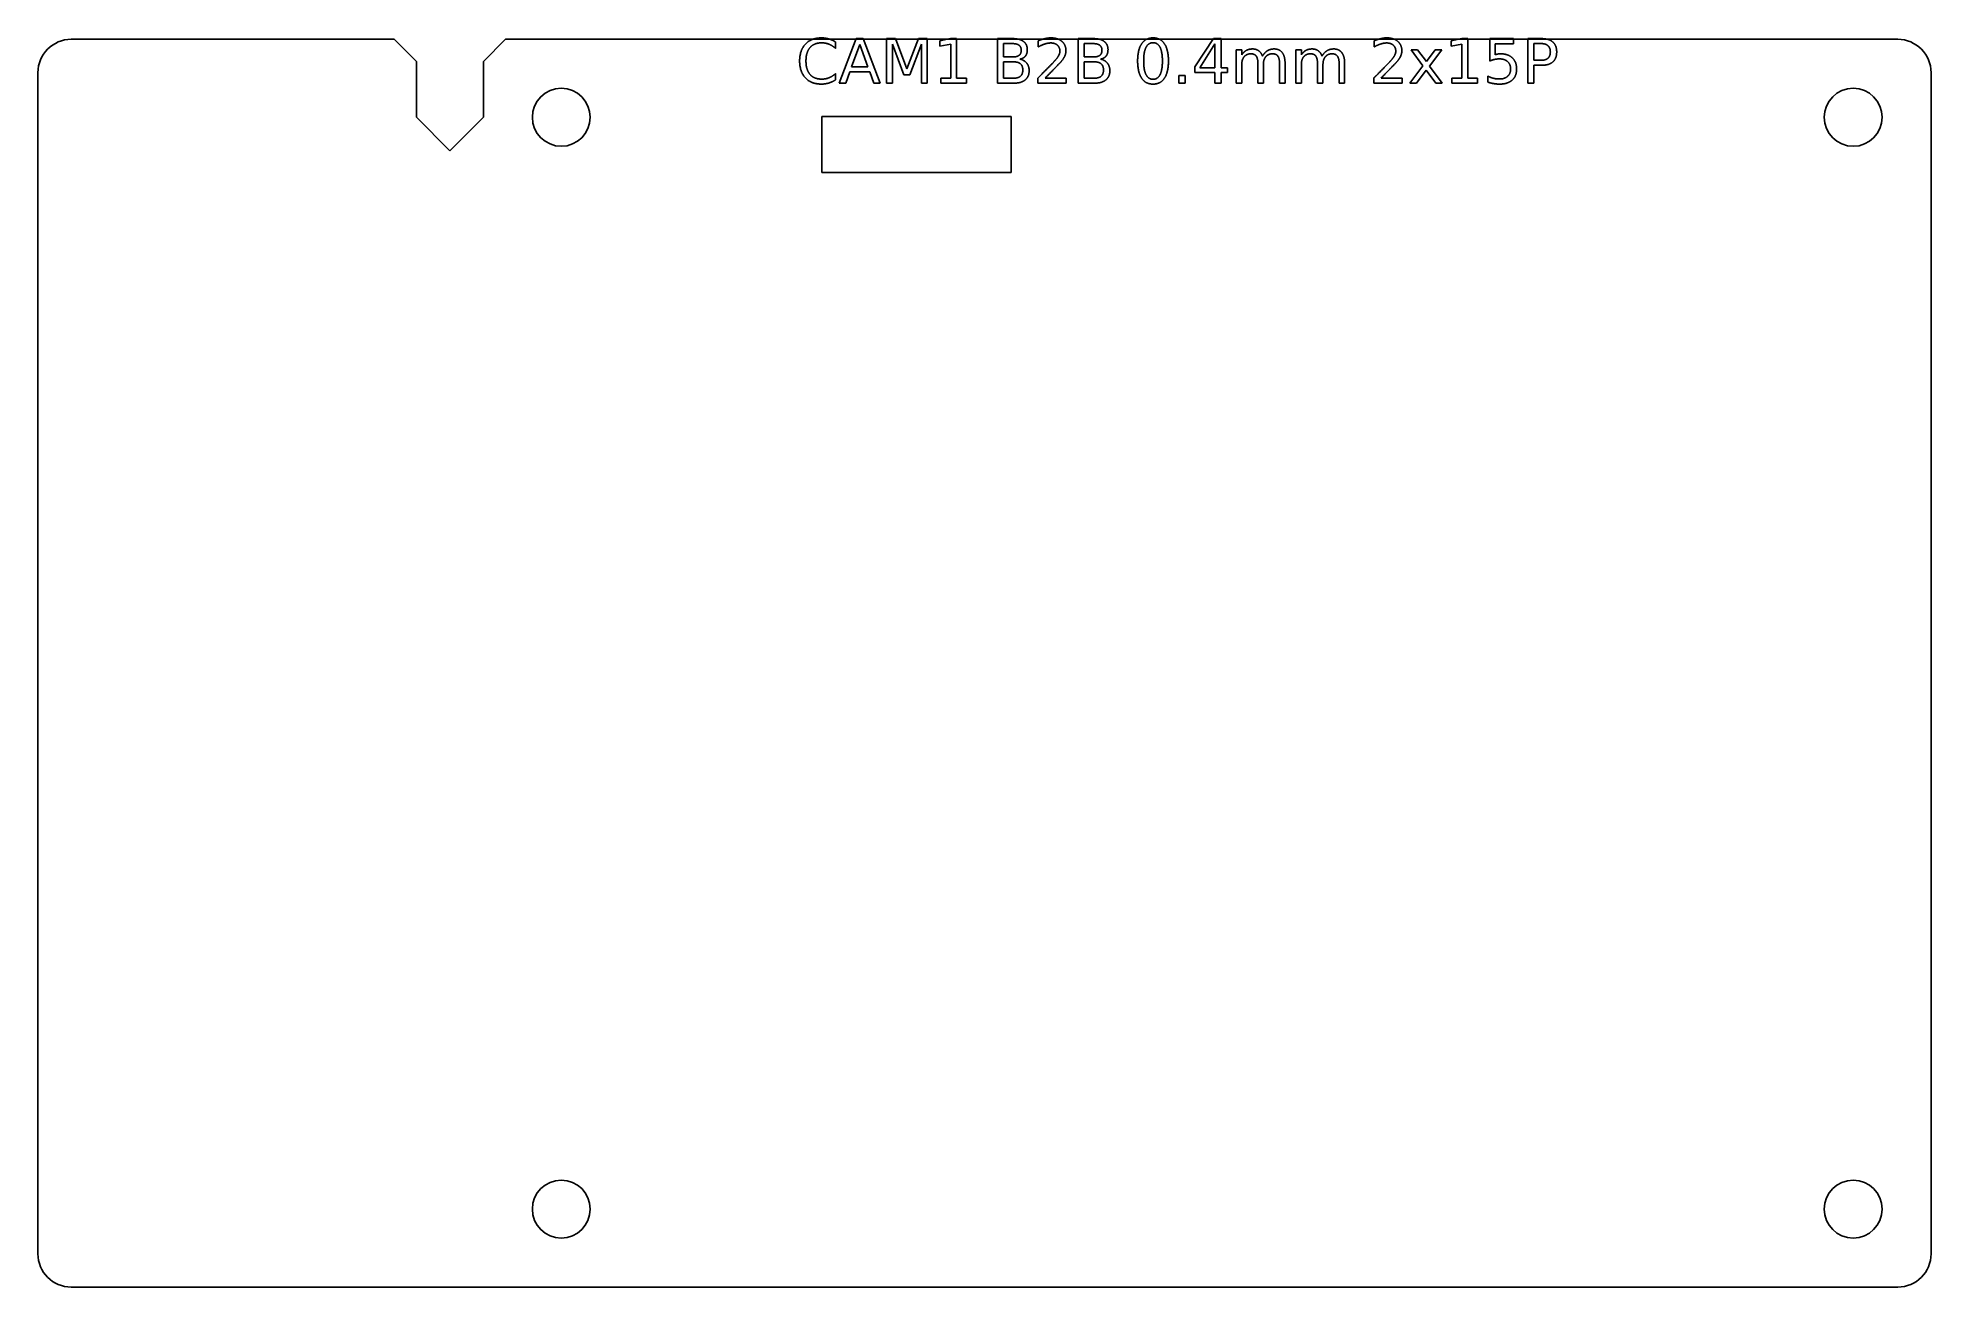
# Model space of a CAD drawing. Header units: millimetres. Extents: x 0 to 85, y 0 to 56.1.
import ezdxf

# ---------------------------------------------------------------- set-up
doc = ezdxf.new("R2010")
doc.units = ezdxf.units.MM
for name, color, linetype in [('ANNO_CAM1_BODY', 7, 'CONTINUOUS'), ('BOARD_OUTLINE', 7, 'CONTINUOUS'), ('ShapeString', 7, 'CONTINUOUS')]:
    doc.layers.add(name, color=color, linetype=linetype)

msp = doc.modelspace()

# ---------------------------------------------------------------- linework, layer by layer
at = {"layer": 'ANNO_CAM1_BODY'}
for p, q in [((43.7, 52.53), (35.2, 52.53)), ((35.2, 52.53), (35.2, 50.03)), ((43.7, 50.03), (43.7, 52.53)), ((35.2, 50.03), (43.7, 50.03))]:
    msp.add_line(p, q, dxfattribs=at)
at = {"layer": 'BOARD_OUTLINE'}
for p, q in [((1.5, 56, 1), (16, 56, 1)), ((17, 55, 1), (16, 56, 1)), ((21, 56, 1), (20, 55, 1)), ((21, 56, 1), (83.5, 56, 1)), ((0, 1.5, 1), (0, 54.5, 1)), ((17, 52.5, 1), (17, 55, 1)), ((20, 55, 1), (20, 52.5, 1)), ((85, 1.5, 1), (85, 54.5, 1)), ((18.5, 51, 1), (17, 52.5, 1)), ((20, 52.5, 1), (18.5, 51, 1)), ((1.5, 0, 1), (83.5, 0, 1))]:
    msp.add_line(p, q, dxfattribs=at)
for centre in [(23.5, 52.5, 1), (81.5, 52.5, 1), (23.5, 3.5, 1), (81.5, 3.5, 1)]:
    msp.add_circle(centre, 1.3, dxfattribs=at)
for centre, start, end in [((1.5, 54.5, 1), 90, 180), ((83.5, 54.5, 1), 0, 90), ((1.5, 1.5, 1), 180, -90), ((83.5, 1.5, 1), -90, 0)]:
    msp.add_arc(centre, 1.5, start, end, dxfattribs=at)
at = {"layer": 'ShapeString'}
for p, q in [((35.813, 55.876), (35.813, 55.59)), ((35.982, 54.03), (36.745, 56.03)), ((36.898, 55.763), (36.531, 54.767)), ((36.745, 56.03), (37.052, 56.03)), ((37.266, 54.767), (36.898, 55.763)), ((37.052, 56.03), (37.814, 54.03)), ((38.104, 56.03), (38.507, 56.03)), ((38.104, 54.03), (38.104, 56.03)), ((38.366, 55.786), (38.366, 54.03)), ((38.882, 54.413), (38.366, 55.786)), ((38.507, 56.03), (39.017, 54.668)), ((39.017, 54.668), (39.53, 56.03)), ((39.669, 55.786), (39.154, 54.413)), ((39.53, 56.03), (39.933, 56.03)), ((39.669, 54.03), (39.669, 55.786)), ((39.933, 56.03), (39.933, 54.03)), ((40.502, 55.933), (40.98, 56.03)), ((40.502, 55.687), (40.502, 55.933)), ((40.982, 55.784), (40.502, 55.687)), ((40.98, 56.03), (41.25, 56.03)), ((40.982, 54.259), (40.982, 55.784)), ((41.25, 56.03), (41.25, 54.259)), ((43.087, 56.03), (43.778, 56.03)), ((43.087, 54.03), (43.087, 56.03)), ((43.357, 55.807), (43.357, 55.207)), ((43.758, 55.807), (43.357, 55.807)), ((44.912, 55.659), (44.912, 55.933)), ((46.709, 56.03), (47.401, 56.03)), ((46.709, 54.03), (46.709, 56.03)), ((46.98, 55.807), (46.98, 55.207)), ((47.38, 55.807), (46.98, 55.807)), ((51.946, 54.765), (52.777, 56.03)), ((52.848, 55.794), (52.165, 54.727)), ((52.777, 56.03), (53.118, 56.03)), ((52.848, 54.727), (52.848, 55.794)), ((53.118, 56.03), (53.118, 54.727)), ((53.804, 55.533), (54.051, 55.533)), ((53.804, 54.03), (53.804, 55.533)), ((54.051, 55.533), (54.051, 55.299)), ((56.478, 55.533), (56.726, 55.533)), ((56.478, 54.03), (56.478, 55.533)), ((56.726, 55.533), (56.726, 55.299)), ((59.992, 55.659), (59.992, 55.933)), ((61.649, 55.533), (61.939, 55.533)), ((62.182, 54.816), (61.649, 55.533)), ((61.939, 55.533), (62.337, 54.998)), ((62.337, 54.998), (62.735, 55.533)), ((63.026, 55.533), (62.483, 54.802)), ((62.735, 55.533), (63.026, 55.533)), ((63.444, 55.933), (63.923, 56.03)), ((63.444, 55.687), (63.444, 55.933)), ((63.925, 55.784), (63.444, 55.687)), ((63.923, 56.03), (64.193, 56.03)), ((63.925, 54.259), (63.925, 55.784)), ((64.193, 56.03), (64.193, 54.259)), ((65.182, 56.03), (66.244, 56.03)), ((65.182, 55.024), (65.182, 56.03)), ((65.43, 55.801), (65.43, 55.31)), ((66.244, 55.801), (65.43, 55.801)), ((66.244, 56.03), (66.244, 55.801)), ((66.898, 56.03), (67.509, 56.03)), ((66.898, 54.03), (66.898, 56.03)), ((67.169, 55.807), (67.169, 55.059)), ((67.509, 55.807), (67.169, 55.807)), ((35.813, 54.464), (35.813, 54.184)), ((36.449, 54.544), (36.267, 54.03)), ((37.35, 54.544), (36.449, 54.544)), ((36.531, 54.767), (37.266, 54.767)), ((37.533, 54.03), (37.35, 54.544)), ((39.154, 54.413), (38.882, 54.413)), ((43.357, 55.207), (43.758, 55.207)), ((43.357, 54.99), (43.357, 54.253)), ((43.791, 54.99), (43.357, 54.99)), ((46.98, 55.207), (47.38, 55.207)), ((46.98, 54.99), (46.98, 54.253)), ((47.414, 54.99), (46.98, 54.99)), ((51.946, 54.504), (51.946, 54.765)), ((52.848, 54.504), (51.946, 54.504)), ((52.165, 54.727), (52.848, 54.727)), ((52.848, 54.03), (52.848, 54.504)), ((53.118, 54.727), (53.403, 54.727)), ((53.118, 54.504), (53.118, 54.03)), ((53.403, 54.504), (53.118, 54.504)), ((53.403, 54.727), (53.403, 54.504)), ((54.051, 54.879), (54.051, 54.03)), ((54.775, 54.03), (54.775, 54.928)), ((55.022, 54.879), (55.022, 54.03)), ((55.746, 54.03), (55.746, 54.928)), ((55.993, 54.937), (55.993, 54.03)), ((56.726, 54.879), (56.726, 54.03)), ((57.449, 54.03), (57.449, 54.928)), ((57.697, 54.879), (57.697, 54.03)), ((58.42, 54.03), (58.42, 54.928)), ((58.668, 54.937), (58.668, 54.03)), ((61.599, 54.03), (62.182, 54.816)), ((62.327, 54.62), (61.89, 54.03)), ((62.763, 54.03), (62.327, 54.62)), ((62.483, 54.802), (63.054, 54.03)), ((67.169, 55.059), (67.509, 55.059)), ((67.169, 54.836), (67.169, 54.03)), ((67.509, 54.836), (67.169, 54.836)), ((36.267, 54.03), (35.982, 54.03)), ((37.814, 54.03), (37.533, 54.03)), ((38.366, 54.03), (38.104, 54.03)), ((39.933, 54.03), (39.669, 54.03)), ((40.54, 54.259), (40.982, 54.259)), ((40.54, 54.03), (40.54, 54.259)), ((41.692, 54.03), (40.54, 54.03)), ((41.25, 54.259), (41.692, 54.259)), ((41.692, 54.259), (41.692, 54.03)), ((43.804, 54.03), (43.087, 54.03)), ((43.357, 54.253), (43.791, 54.253)), ((44.898, 54.03), (44.898, 54.259)), ((46.168, 54.03), (44.898, 54.03)), ((45.224, 54.259), (46.168, 54.259)), ((46.168, 54.259), (46.168, 54.03)), ((47.427, 54.03), (46.709, 54.03)), ((46.98, 54.253), (47.414, 54.253)), ((51.231, 54.373), (51.513, 54.373)), ((51.231, 54.03), (51.231, 54.373)), ((51.513, 54.03), (51.231, 54.03)), ((51.513, 54.373), (51.513, 54.03)), ((53.118, 54.03), (52.848, 54.03)), ((54.051, 54.03), (53.804, 54.03)), ((55.022, 54.03), (54.775, 54.03)), ((55.993, 54.03), (55.746, 54.03)), ((56.726, 54.03), (56.478, 54.03)), ((57.697, 54.03), (57.449, 54.03)), ((58.668, 54.03), (58.42, 54.03)), ((59.978, 54.03), (59.978, 54.259)), ((61.248, 54.03), (59.978, 54.03)), ((60.304, 54.259), (61.248, 54.259)), ((61.248, 54.259), (61.248, 54.03)), ((61.89, 54.03), (61.599, 54.03)), ((63.054, 54.03), (62.763, 54.03)), ((63.483, 54.259), (63.925, 54.259)), ((63.483, 54.03), (63.483, 54.259)), ((64.635, 54.03), (63.483, 54.03)), ((64.193, 54.259), (64.635, 54.259)), ((64.635, 54.259), (64.635, 54.03)), ((65.098, 54.076), (65.098, 54.35)), ((67.169, 54.03), (66.898, 54.03))]:
    msp.add_line(p, q, dxfattribs=at)
for points in [[(34.2, 55.027), (34.2, 55.509), (34.461, 55.786)], [(34.461, 55.786), (34.722, 56.064), (35.176, 56.064)], [(34.667, 55.632), (34.485, 55.423), (34.485, 55.027)], [(35.192, 55.841), (34.85, 55.841), (34.667, 55.632)], [(35.176, 56.064), (35.356, 56.064), (35.514, 56.017)], [(35.521, 55.779), (35.367, 55.841), (35.192, 55.841)], [(35.514, 56.017), (35.673, 55.97), (35.813, 55.876)], [(35.813, 55.59), (35.676, 55.716), (35.521, 55.779)], [(44.053, 55.732), (43.956, 55.807), (43.758, 55.807)], [(43.758, 55.207), (43.956, 55.207), (44.053, 55.281)], [(43.778, 56.03), (44.087, 56.03), (44.254, 55.902)], [(44.15, 55.507), (44.15, 55.658), (44.053, 55.732)], [(44.053, 55.281), (44.15, 55.355), (44.15, 55.507)], [(44.254, 55.902), (44.422, 55.774), (44.422, 55.538)], [(44.422, 55.538), (44.422, 55.355), (44.336, 55.247)], [(44.912, 55.933), (45.075, 55.998), (45.217, 56.031)], [(45.214, 55.792), (45.072, 55.748), (44.912, 55.659)], [(45.482, 55.836), (45.355, 55.836), (45.214, 55.792)], [(45.217, 56.031), (45.359, 56.064), (45.477, 56.064)], [(45.477, 56.064), (45.788, 56.064), (45.972, 55.909)], [(45.773, 55.735), (45.662, 55.836), (45.482, 55.836)], [(45.652, 55.031), (45.782, 55.177), (45.834, 55.278)], [(45.885, 55.476), (45.885, 55.635), (45.773, 55.735)], [(45.834, 55.278), (45.885, 55.379), (45.885, 55.476)], [(46.111, 55.261), (46.065, 55.151), (45.943, 55.001)], [(45.972, 55.909), (46.157, 55.754), (46.157, 55.494)], [(46.157, 55.494), (46.157, 55.371), (46.111, 55.261)], [(47.676, 55.732), (47.579, 55.807), (47.38, 55.807)], [(47.38, 55.207), (47.579, 55.207), (47.676, 55.281)], [(47.401, 56.03), (47.71, 56.03), (47.877, 55.902)], [(47.773, 55.507), (47.773, 55.658), (47.676, 55.732)], [(47.676, 55.281), (47.773, 55.355), (47.773, 55.507)], [(47.877, 55.902), (48.045, 55.774), (48.045, 55.538)], [(48.045, 55.538), (48.045, 55.355), (47.959, 55.247)], [(49.375, 55.027), (49.375, 55.533), (49.553, 55.798)], [(49.553, 55.798), (49.73, 56.064), (50.066, 56.064)], [(49.752, 55.642), (49.647, 55.438), (49.647, 55.027)], [(50.066, 55.847), (49.858, 55.847), (49.752, 55.642)], [(50.066, 56.064), (50.403, 56.064), (50.58, 55.798)], [(50.382, 55.642), (50.277, 55.847), (50.066, 55.847)], [(50.487, 55.027), (50.487, 55.438), (50.382, 55.642)], [(50.58, 55.798), (50.758, 55.533), (50.758, 55.027)], [(54.051, 55.299), (54.136, 55.436), (54.254, 55.502)], [(54.463, 55.35), (54.274, 55.35), (54.163, 55.223)], [(54.254, 55.502), (54.372, 55.567), (54.534, 55.567)], [(54.698, 55.247), (54.622, 55.35), (54.463, 55.35)], [(54.534, 55.567), (54.697, 55.567), (54.811, 55.484)], [(54.811, 55.484), (54.926, 55.401), (54.981, 55.244)], [(54.981, 55.244), (55.073, 55.409), (55.202, 55.488)], [(55.436, 55.35), (55.245, 55.35), (55.134, 55.224)], [(55.202, 55.488), (55.33, 55.567), (55.505, 55.567)], [(55.669, 55.246), (55.593, 55.35), (55.436, 55.35)], [(55.505, 55.567), (55.739, 55.567), (55.866, 55.403)], [(55.866, 55.403), (55.993, 55.239), (55.993, 54.937)], [(56.726, 55.299), (56.81, 55.436), (56.928, 55.502)], [(57.137, 55.35), (56.948, 55.35), (56.837, 55.223)], [(56.928, 55.502), (57.046, 55.567), (57.208, 55.567)], [(57.373, 55.247), (57.296, 55.35), (57.137, 55.35)], [(57.208, 55.567), (57.371, 55.567), (57.486, 55.484)], [(57.486, 55.484), (57.6, 55.401), (57.655, 55.244)], [(57.655, 55.244), (57.748, 55.409), (57.876, 55.488)], [(58.111, 55.35), (57.919, 55.35), (57.808, 55.224)], [(57.876, 55.488), (58.005, 55.567), (58.179, 55.567)], [(58.344, 55.246), (58.267, 55.35), (58.111, 55.35)], [(58.179, 55.567), (58.413, 55.567), (58.54, 55.403)], [(58.54, 55.403), (58.668, 55.239), (58.668, 54.937)], [(59.992, 55.933), (60.155, 55.998), (60.297, 56.031)], [(60.294, 55.792), (60.152, 55.748), (59.992, 55.659)], [(60.562, 55.836), (60.435, 55.836), (60.294, 55.792)], [(60.297, 56.031), (60.439, 56.064), (60.557, 56.064)], [(60.557, 56.064), (60.868, 56.064), (61.052, 55.909)], [(60.853, 55.735), (60.742, 55.836), (60.562, 55.836)], [(60.732, 55.031), (60.862, 55.177), (60.914, 55.278)], [(60.965, 55.476), (60.965, 55.635), (60.853, 55.735)], [(60.914, 55.278), (60.965, 55.379), (60.965, 55.476)], [(61.191, 55.261), (61.145, 55.151), (61.023, 55.001)], [(61.052, 55.909), (61.237, 55.754), (61.237, 55.494)], [(61.237, 55.494), (61.237, 55.371), (61.191, 55.261)], [(65.43, 55.31), (65.489, 55.33), (65.548, 55.34)], [(65.548, 55.34), (65.607, 55.35), (65.665, 55.35)], [(65.665, 55.35), (66, 55.35), (66.196, 55.167)], [(67.509, 56.03), (67.845, 56.03), (68.017, 55.878)], [(67.801, 55.71), (67.698, 55.807), (67.509, 55.807)], [(67.904, 55.433), (67.904, 55.612), (67.801, 55.71)], [(67.801, 55.156), (67.904, 55.253), (67.904, 55.433)], [(68.017, 55.878), (68.189, 55.726), (68.189, 55.433)], [(68.189, 55.433), (68.189, 55.138), (68.017, 54.987)], [(34.461, 54.268), (34.2, 54.546), (34.2, 55.027)], [(34.485, 55.027), (34.485, 54.632), (34.667, 54.422)], [(34.667, 54.422), (34.85, 54.213), (35.192, 54.213)], [(35.521, 54.275), (35.676, 54.338), (35.813, 54.464)], [(44.114, 54.9), (44.009, 54.99), (43.791, 54.99)], [(44.336, 55.247), (44.25, 55.138), (44.084, 55.112)], [(44.084, 55.112), (44.284, 55.069), (44.394, 54.932)], [(44.22, 54.622), (44.22, 54.811), (44.114, 54.9)], [(44.114, 54.344), (44.22, 54.435), (44.22, 54.622)], [(44.505, 54.592), (44.505, 54.323), (44.323, 54.176)], [(44.394, 54.932), (44.505, 54.796), (44.505, 54.592)], [(44.898, 54.259), (45.052, 54.418), (45.318, 54.686)], [(45.73, 54.777), (45.551, 54.592), (45.224, 54.259)], [(45.318, 54.686), (45.584, 54.954), (45.652, 55.031)], [(45.943, 55.001), (45.909, 54.962), (45.73, 54.777)], [(47.737, 54.9), (47.632, 54.99), (47.414, 54.99)], [(47.959, 55.247), (47.873, 55.138), (47.707, 55.112)], [(47.707, 55.112), (47.907, 55.069), (48.017, 54.932)], [(47.843, 54.622), (47.843, 54.811), (47.737, 54.9)], [(47.737, 54.344), (47.843, 54.435), (47.843, 54.622)], [(48.128, 54.592), (48.128, 54.323), (47.946, 54.176)], [(48.017, 54.932), (48.128, 54.796), (48.128, 54.592)], [(49.553, 54.256), (49.375, 54.522), (49.375, 55.027)], [(49.647, 55.027), (49.647, 54.617), (49.752, 54.412)], [(49.752, 54.412), (49.858, 54.207), (50.066, 54.207)], [(50.066, 54.207), (50.277, 54.207), (50.382, 54.412)], [(50.382, 54.412), (50.487, 54.617), (50.487, 55.027)], [(50.758, 55.027), (50.758, 54.522), (50.58, 54.256)], [(54.163, 55.223), (54.051, 55.096), (54.051, 54.879)], [(54.775, 54.928), (54.775, 55.144), (54.698, 55.247)], [(55.134, 55.224), (55.022, 55.097), (55.022, 54.879)], [(55.746, 54.928), (55.746, 55.143), (55.669, 55.246)], [(56.837, 55.223), (56.726, 55.096), (56.726, 54.879)], [(57.449, 54.928), (57.449, 55.144), (57.373, 55.247)], [(57.808, 55.224), (57.697, 55.097), (57.697, 54.879)], [(58.42, 54.928), (58.42, 55.143), (58.344, 55.246)], [(59.978, 54.259), (60.132, 54.418), (60.398, 54.686)], [(60.81, 54.777), (60.631, 54.592), (60.304, 54.259)], [(60.398, 54.686), (60.664, 54.954), (60.732, 55.031)], [(61.023, 55.001), (60.989, 54.962), (60.81, 54.777)], [(65.402, 55.098), (65.294, 55.074), (65.182, 55.024)], [(65.619, 55.121), (65.51, 55.121), (65.402, 55.098)], [(65.986, 55), (65.85, 55.121), (65.619, 55.121)], [(66.121, 54.67), (66.121, 54.878), (65.986, 55)], [(65.986, 54.34), (66.121, 54.462), (66.121, 54.67)], [(66.391, 54.67), (66.391, 54.347), (66.19, 54.169)], [(66.196, 55.167), (66.391, 54.983), (66.391, 54.67)], [(67.509, 55.059), (67.698, 55.059), (67.801, 55.156)], [(68.017, 54.987), (67.845, 54.836), (67.509, 54.836)], [(35.176, 53.99), (34.722, 53.99), (34.461, 54.268)], [(35.512, 54.039), (35.353, 53.99), (35.176, 53.99)], [(35.192, 54.213), (35.367, 54.213), (35.521, 54.275)], [(35.813, 54.184), (35.671, 54.087), (35.512, 54.039)], [(43.791, 54.253), (44.009, 54.253), (44.114, 54.344)], [(44.323, 54.176), (44.141, 54.03), (43.804, 54.03)], [(47.414, 54.253), (47.632, 54.253), (47.737, 54.344)], [(47.946, 54.176), (47.763, 54.03), (47.427, 54.03)], [(50.066, 53.99), (49.73, 53.99), (49.553, 54.256)], [(50.58, 54.256), (50.403, 53.99), (50.066, 53.99)], [(65.098, 54.35), (65.218, 54.284), (65.347, 54.251)], [(65.367, 54.011), (65.237, 54.033), (65.098, 54.076)], [(65.347, 54.251), (65.475, 54.219), (65.619, 54.219)], [(65.624, 53.99), (65.498, 53.99), (65.367, 54.011)], [(65.619, 54.219), (65.85, 54.219), (65.986, 54.34)], [(66.19, 54.169), (65.99, 53.99), (65.624, 53.99)]]:
    msp.add_open_spline(points, degree=2, dxfattribs=at)

doc.saveas('drawing.dxf')
